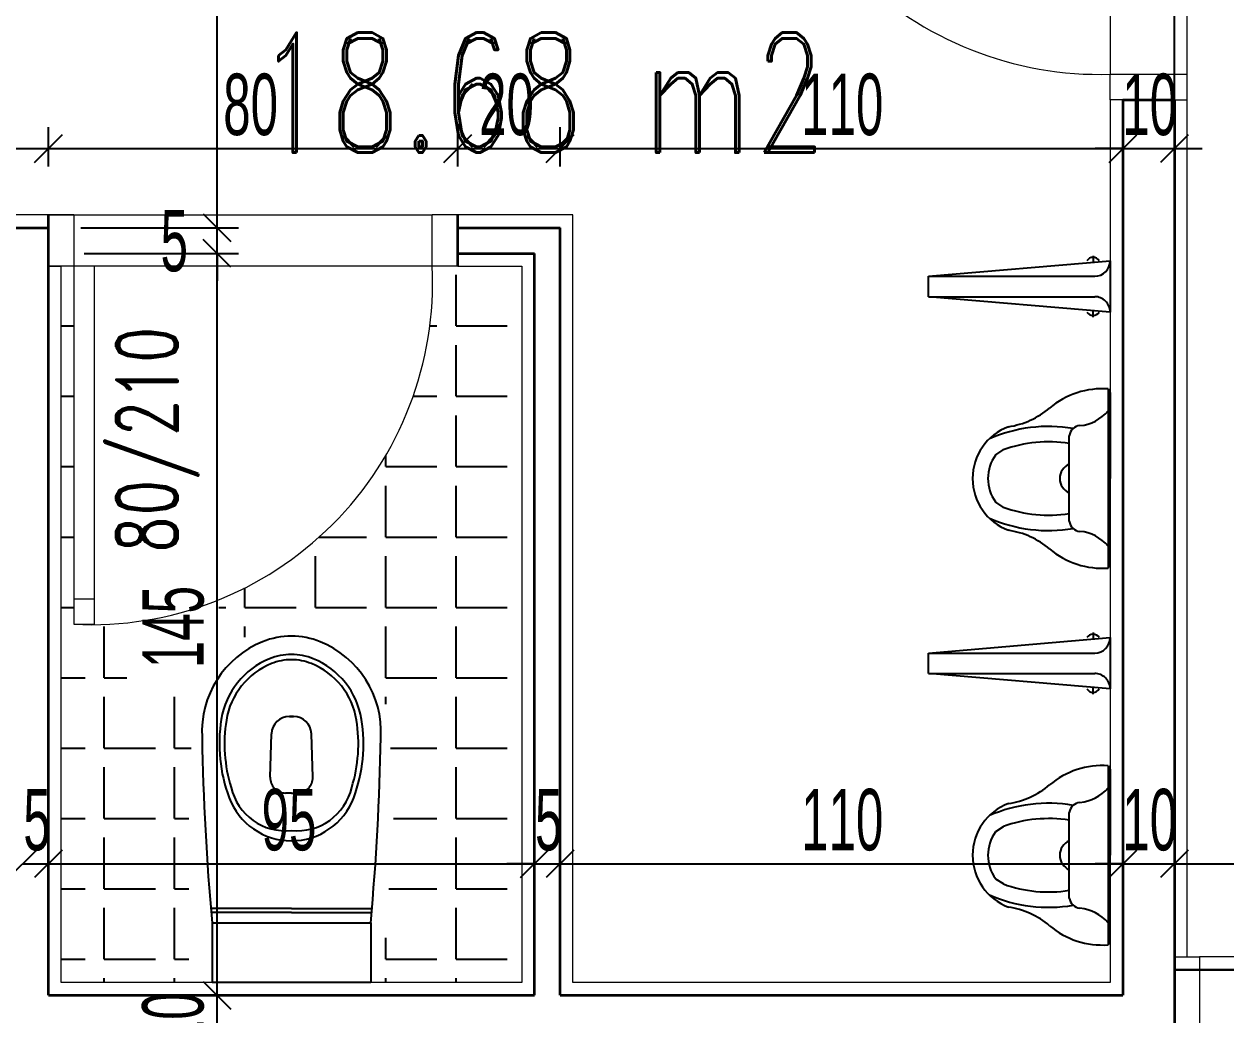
# Model space of a CAD drawing. Header units: inches. Extents: x -7543 to -822, y 102837 to 190349.
# Drawn here: x -836.71905 to -836.69556, y 102836.94811 to 102836.96748 of the extents above; entities that cross this region are included whole.
import ezdxf

# ---------------------------------------------------------------- set-up
doc = ezdxf.new("R2010")
doc.units = ezdxf.units.IN
doc.header["$MEASUREMENT"] = 0
doc.linetypes.add('DASHDOTX2', pattern=[2, 1, -0.5, 0, -0.5])
doc.layers.get('Defpoints').update_dxf_attribs({"lineweight": 25})
for name, color, linetype, lineweight in [('AKS', 1, 'Continuous', 25), ('ICOL', 55, 'Continuous', 25), ('SIVA', 150, 'Continuous', 15), ('TARAMA', 8, 'Continuous', 25), ('YAZI', 7, 'Continuous', 25)]:
    doc.layers.add(name, color=color, linetype=linetype, lineweight=lineweight)
for name, color, linetype, lineweight, true_color in [('DUVAR', 7, 'Continuous', 35, 0xfc4642), ('KAPI', 7, 'Continuous', 18, 0xffb360), ('TEFRİŞ', 7, 'Continuous', 25, 0x78462c)]:
    doc.layers.add(name, color=color, linetype=linetype, lineweight=lineweight, true_color=true_color)
doc.styles.add('OLCU', font='tromand.shx', dxfattribs={"width": 0.6, "height": 12})
doc.styles.add('st1', font='romandtw.shx', dxfattribs={"width": 0.7, "height": 40})

msp = doc.modelspace()

# ---------------------------------------------------------------- linework, layer by layer
at = {"layer": 'AKS', "linetype": 'DASHDOTX2', "ltscale": 10}
msp.add_line((-836.6965660501544, 102836.7964196347), (-836.6965660501544, 102837.0303757568), dxfattribs=at)
at = {"layer": 'Defpoints', "color": 3}
for p, q in [((-836.6975718610786, 102836.9484930621), (-836.6975718610786, 102836.9659935745)), ((-836.6975718610786, 102836.9659935745), (-836.6965660501544, 102836.9659935745)), ((-836.6965660501544, 102836.9659935745), (-836.6965660501544, 102836.9489930621)), ((-836.7205718610786, 102836.9634930621), (-836.7185718610785, 102836.9634930621)), ((-836.7185718610785, 102836.9634930621), (-836.7185718610785, 102836.9484930621)), ((-836.7105718610785, 102836.9629930621), (-836.7105718610785, 102836.9634930621)), ((-836.7105718610785, 102836.9634930621), (-836.7085718610786, 102836.9634930621)), ((-836.7085718610786, 102836.9634930621), (-836.7085718610786, 102836.9484930621)), ((-836.7090718610785, 102836.9629930621), (-836.7105718610785, 102836.9629930621)), ((-836.7090718610785, 102836.9484930621), (-836.7090718610785, 102836.9629930621)), ((-836.6965660501544, 102836.9489930621), (-836.6885718610786, 102836.9489930621)), ((-836.7185718610785, 102836.9484930621), (-836.7090718610785, 102836.9484930621)), ((-836.7085718610786, 102836.9484930621), (-836.6975718610786, 102836.9484930621))]:
    msp.add_line(p, q, dxfattribs=at)
at = {"layer": 'Defpoints'}
msp.add_line((-836.6885718610786, 102836.9489930621), (-836.6965660501544, 102836.9489930621), dxfattribs=at)
at = {"layer": 'DUVAR'}
for p, q in [((-836.6975718610786, 102836.9659935745), (-836.6975718610786, 102836.9484930621)), ((-836.6975718610786, 102836.9659935745), (-836.6965660501544, 102836.9659935745)), ((-836.6965660501544, 102836.9659935745), (-836.6965660501544, 102836.9324930621)), ((-836.7185718610785, 102836.9484930621), (-836.7185718610785, 102836.9637430621)), ((-836.7105718610785, 102836.9627430621), (-836.7105718610785, 102836.9637430621)), ((-836.7205718610786, 102836.9634930621), (-836.7185718610785, 102836.9634930621)), ((-836.7105718610785, 102836.9634930621), (-836.7085718610786, 102836.9634930621)), ((-836.7085718610786, 102836.9484930621), (-836.7085718610786, 102836.9634930621)), ((-836.7105718610785, 102836.9629930621), (-836.7090718610785, 102836.9629930621)), ((-836.7090718610785, 102836.9484930621), (-836.7090718610785, 102836.9629930621)), ((-836.7185718610785, 102836.9484930621), (-836.7090718610785, 102836.9484930621)), ((-836.7085718610786, 102836.9484930621), (-836.6975718610786, 102836.9484930621))]:
    msp.add_line(p, q, dxfattribs=at)
at = {"layer": 'ICOL'}
for p, q in [((-836.71527480283, 102836.9634930621), (-836.71527480283, 102836.9729930621)), ((-836.7185718610785, 102836.9646930621), (-836.7185718610785, 102836.9654613039)), ((-836.7185718610785, 102836.9646930621), (-836.7185718610785, 102836.9654613039)), ((-836.7105718610785, 102836.9646930621), (-836.7105718610785, 102836.9654613039)), ((-836.7105718610785, 102836.9646930621), (-836.7105718610785, 102836.9654613039)), ((-836.7085718610786, 102836.9646930621), (-836.7085718610786, 102836.9654613039)), ((-836.7085718610786, 102836.9646930621), (-836.7085718610786, 102836.9654613039)), ((-836.6975718610786, 102836.9651988684), (-836.6975718610786, 102836.9654613039)), ((-836.6975718610786, 102836.9651988684), (-836.6975718610786, 102836.9654613039)), ((-836.6965660501544, 102836.9652251031), (-836.6965660501544, 102836.9654613039)), ((-836.7188418610785, 102836.9647713039), (-836.7183018610785, 102836.9653113039)), ((-836.7183018610785, 102836.9653113039), (-836.7188418610785, 102836.9647713039)), ((-836.7108418610785, 102836.9647713039), (-836.7103018610785, 102836.9653113039)), ((-836.7103018610785, 102836.9653113039), (-836.7108418610785, 102836.9647713039)), ((-836.7088418610786, 102836.9647713039), (-836.7083018610786, 102836.9653113039)), ((-836.7083018610786, 102836.9653113039), (-836.7088418610786, 102836.9647713039)), ((-836.6978418610786, 102836.9647713039), (-836.6973018610786, 102836.9653113039)), ((-836.6978418610786, 102836.9647713039), (-836.6973018610786, 102836.9653113039)), ((-836.6962960501544, 102836.9653113039), (-836.6968360501544, 102836.9647713039)), ((-836.7205718610786, 102836.9650413039), (-836.7185718610785, 102836.9650413039)), ((-836.7185718610785, 102836.9650413039), (-836.7105718610785, 102836.9650413039)), ((-836.7105718610785, 102836.9650413039), (-836.7085718610786, 102836.9650413039)), ((-836.7085718610786, 102836.9650413039), (-836.6975718610786, 102836.9650413039)), ((-836.6975718610786, 102836.9650413039), (-836.6981118610786, 102836.9650413039)), ((-836.6975718610786, 102836.9650413039), (-836.6965660501544, 102836.9650413039)), ((-836.6965660501544, 102836.9650413039), (-836.6960260501544, 102836.9650413039)), ((-836.71527480283, 102836.9634930621), (-836.71527480283, 102836.9640330621)), ((-836.71554480283, 102836.9637630621), (-836.71500480283, 102836.9632230621)), ((-836.71554480283, 102836.9637630621), (-836.71500480283, 102836.9632230621)), ((-836.7179394696399, 102836.9634930621), (-836.7148548028299, 102836.9634930621)), ((-836.7179394696399, 102836.9634930621), (-836.7148548028299, 102836.9634930621)), ((-836.71527480283, 102836.9629930621), (-836.71527480283, 102836.9634930621)), ((-836.71500480283, 102836.9627230621), (-836.71554480283, 102836.9632630621)), ((-836.71500480283, 102836.9627230621), (-836.71554480283, 102836.9632630621)), ((-836.7178718610786, 102836.9629930621), (-836.7148548028299, 102836.9629930621)), ((-836.7178718610786, 102836.9629930621), (-836.7148548028299, 102836.9629930621)), ((-836.71527480283, 102836.9484930621), (-836.71527480283, 102836.9629930621)), ((-836.71527480283, 102836.9629930621), (-836.71527480283, 102836.9624530621)), ((-836.7185718610785, 102836.9516629053), (-836.7185718610785, 102836.9514817736)), ((-836.7185718610785, 102836.9516629053), (-836.7185718610785, 102836.9514817736)), ((-836.7193418610786, 102836.9507917736), (-836.7188018610785, 102836.9513317736)), ((-836.7193418610786, 102836.9507917736), (-836.7188018610785, 102836.9513317736)), ((-836.7183018610785, 102836.9513317736), (-836.7188418610785, 102836.9507917736)), ((-836.7183018610785, 102836.9513317736), (-836.7188418610785, 102836.9507917736)), ((-836.7093418610785, 102836.9507917736), (-836.7088018610785, 102836.9513317736)), ((-836.7093418610785, 102836.9507917736), (-836.7088018610785, 102836.9513317736)), ((-836.7090718610785, 102836.951146218), (-836.7090718610785, 102836.9514817736)), ((-836.7090718610785, 102836.951146218), (-836.7090718610785, 102836.9514817736)), ((-836.7083018610786, 102836.9513317736), (-836.7088418610786, 102836.9507917736)), ((-836.7083018610786, 102836.9513317736), (-836.7088418610786, 102836.9507917736)), ((-836.7085718610786, 102836.9511965803), (-836.7085718610786, 102836.9514817736)), ((-836.7085718610786, 102836.9511965803), (-836.7085718610786, 102836.9514817736)), ((-836.6978418610786, 102836.9507917736), (-836.6973018610786, 102836.9513317736)), ((-836.6978418610786, 102836.9507917736), (-836.6973018610786, 102836.9513317736)), ((-836.6975718610786, 102836.9513744286), (-836.6975718610786, 102836.9514817736)), ((-836.6975718610786, 102836.9513744286), (-836.6975718610786, 102836.9514817736)), ((-836.6962960501544, 102836.9513317736), (-836.6968360501544, 102836.9507917736)), ((-836.6962960501544, 102836.9513317736), (-836.6968360501544, 102836.9507917736)), ((-836.6965660501544, 102836.9513427151), (-836.6965660501544, 102836.9514817736)), ((-836.6965660501544, 102836.9513427151), (-836.6965660501544, 102836.9514817736)), ((-836.7190718610786, 102836.9510617736), (-836.7185718610785, 102836.9510617736)), ((-836.7185718610785, 102836.9510617736), (-836.7180318610785, 102836.9510617736)), ((-836.7185718610785, 102836.9510617736), (-836.7090718610785, 102836.9510617736)), ((-836.7090718610785, 102836.9510617736), (-836.7096118610785, 102836.9510617736)), ((-836.7090718610785, 102836.9510617736), (-836.7085718610786, 102836.9510617736)), ((-836.7085718610786, 102836.9510617736), (-836.7080318610786, 102836.9510617736)), ((-836.7085718610786, 102836.9510617736), (-836.6975718610786, 102836.9510617736)), ((-836.6975718610786, 102836.9510617736), (-836.6981118610786, 102836.9510617736)), ((-836.6975718610786, 102836.9510617736), (-836.6965660501544, 102836.9510617736)), ((-836.6965660501544, 102836.9510617736), (-836.6960260501544, 102836.9510617736)), ((-836.6965660501544, 102836.9510617736), (-836.6885718610786, 102836.9510617736)), ((-836.71527480283, 102836.9484930621), (-836.71527480283, 102836.9490330621)), ((-836.71554480283, 102836.9487630621), (-836.71500480283, 102836.9482230621)), ((-836.71554480283, 102836.9487630621), (-836.71500480283, 102836.9482230621)), ((-836.715649424721, 102836.9484930621), (-836.7148548028299, 102836.9484930621)), ((-836.715649424721, 102836.9484930621), (-836.7148548028299, 102836.9484930621)), ((-836.71527480283, 102836.9474930621), (-836.71527480283, 102836.9484930621))]:
    msp.add_line(p, q, dxfattribs=at)
at = {"layer": 'KAPI'}
for p, q in [((-836.6963160501545, 102836.9664935745), (-836.6963160501545, 102836.9734935745)), ((-836.6978218610786, 102836.9730935745), (-836.6978218610786, 102836.9664935745)), ((-836.6978218610786, 102836.9659935745), (-836.6978218610786, 102836.9664935745)), ((-836.6978218610786, 102836.9664935745), (-836.6963160501545, 102836.9664935745)), ((-836.6963160501545, 102836.9659935745), (-836.6963160501545, 102836.9664935745)), ((-836.7185718610785, 102836.9637430621), (-836.7180718610786, 102836.9637430621)), ((-836.7180718610786, 102836.9637430621), (-836.7185718610785, 102836.9637430621)), ((-836.7180718610786, 102836.9637430621), (-836.7110718610786, 102836.9637430621)), ((-836.7180718610786, 102836.9637430621), (-836.7180718610786, 102836.9627430621)), ((-836.7105718610785, 102836.9637430621), (-836.7110718610786, 102836.9637430621)), ((-836.7110718610786, 102836.9627430621), (-836.7110718610786, 102836.9637430621)), ((-836.7176718610785, 102836.9627430621), (-836.7185718610785, 102836.9627430621)), ((-836.7180718610786, 102836.9627430621), (-836.7180718610786, 102836.9557430621)), ((-836.7110718610786, 102836.9627430621), (-836.7176718610785, 102836.9627430621)), ((-836.7176718610785, 102836.9557430621), (-836.7176718610785, 102836.9627430621)), ((-836.7105718610785, 102836.9627430621), (-836.7110718610786, 102836.9627430621)), ((-836.7180718610786, 102836.9562430621), (-836.7176718610785, 102836.9562430621)), ((-836.7180718610786, 102836.9557430621), (-836.7176718610785, 102836.9557430621)), ((-836.6965718610786, 102836.9492430621), (-836.6960718610786, 102836.9492430621)), ((-836.6960718610786, 102836.9492430621), (-836.6960718610786, 102836.9477372512)), ((-836.6890718610787, 102836.9492430621), (-836.6960718610786, 102836.9492430621))]:
    msp.add_line(p, q, dxfattribs=at)
for centre, radius, start, end in [((-836.6980218610786, 102836.9732935745), 0.006802940540679434, 178.3153156342386, 271.6846843212896), ((-836.717746146925, 102836.962417348), 0.00668222876519643, 267.2061052137522, 2.793894899895675)]:
    msp.add_arc(centre, radius, start, end, dxfattribs=at)
at = {"layer": 'SIVA'}
for p, q in [((-836.6978218610786, 102836.9659935745), (-836.6978218610786, 102836.9487430621)), ((-836.6975718610786, 102836.9659935745), (-836.6978218610786, 102836.9659935745)), ((-836.6965660501544, 102836.9659935745), (-836.6963160501545, 102836.9659935745)), ((-836.6963160501545, 102836.9492430621), (-836.6963160501545, 102836.9659935745)), ((-836.7185718610785, 102836.9637430621), (-836.7205718610786, 102836.9637430621)), ((-836.7083218610786, 102836.9637430621), (-836.7105718610785, 102836.9637430621)), ((-836.7083218610786, 102836.9487430621), (-836.7083218610786, 102836.9637430621)), ((-836.7185718610785, 102836.9627430621), (-836.7183218610786, 102836.9627430621)), ((-836.7183218610786, 102836.9487430621), (-836.7183218610786, 102836.9627430621)), ((-836.7105718610785, 102836.9627430621), (-836.7093218610786, 102836.9627430621)), ((-836.7093218610786, 102836.9627430621), (-836.7093218610786, 102836.9487430621)), ((-836.7093218610786, 102836.9487430621), (-836.7183218610786, 102836.9487430621)), ((-836.6978218610786, 102836.9487430621), (-836.7083218610786, 102836.9487430621))]:
    msp.add_line(p, q, dxfattribs=at)
at = {"layer": 'TARAMA'}
for p, q in [((-836.7106042291789, 102836.9615744728), (-836.7106042291789, 102836.9625744728)), ((-836.7183218610786, 102836.9615744728), (-836.7180718610786, 102836.9615744728)), ((-836.7111172901024, 102836.9615744728), (-836.710979229179, 102836.9615744728)), ((-836.7106042291789, 102836.9615744728), (-836.7096042291789, 102836.9615744728)), ((-836.7106042291789, 102836.9601994728), (-836.7106042291789, 102836.9611994728)), ((-836.7183218610786, 102836.9601994728), (-836.7180718610786, 102836.9601994728)), ((-836.7114427184015, 102836.9601994728), (-836.710979229179, 102836.9601994728)), ((-836.7106042291789, 102836.9601994728), (-836.7096042291789, 102836.9601994728)), ((-836.7106042291789, 102836.9588244728), (-836.7106042291789, 102836.9598244728)), ((-836.711979229179, 102836.9588244728), (-836.711979229179, 102836.9590417234)), ((-836.7183218610786, 102836.9588244728), (-836.7180718610786, 102836.9588244728)), ((-836.711979229179, 102836.9588244728), (-836.710979229179, 102836.9588244728)), ((-836.7106042291789, 102836.9588244728), (-836.7096042291789, 102836.9588244728)), ((-836.711979229179, 102836.9574494728), (-836.711979229179, 102836.9584494728)), ((-836.7106042291789, 102836.9574494728), (-836.7106042291789, 102836.9584494728)), ((-836.7183218610786, 102836.9574494728), (-836.7180718610786, 102836.9574494728)), ((-836.7132770980436, 102836.9574494728), (-836.7123542291789, 102836.9574494728)), ((-836.711979229179, 102836.9574494728), (-836.710979229179, 102836.9574494728)), ((-836.7106042291789, 102836.9574494728), (-836.7096042291789, 102836.9574494728)), ((-836.7133542291789, 102836.9560744728), (-836.7133542291789, 102836.9570744728)), ((-836.711979229179, 102836.9560744728), (-836.711979229179, 102836.9570744728)), ((-836.7106042291789, 102836.9560744728), (-836.7106042291789, 102836.9570744728)), ((-836.7147292291789, 102836.9560744728), (-836.7147292291789, 102836.9564549333)), ((-836.7183218610786, 102836.9560744728), (-836.7180718610786, 102836.9560744728)), ((-836.71523880283, 102836.9560744728), (-836.7151042291789, 102836.9560744728)), ((-836.7147292291789, 102836.9560744728), (-836.713729229179, 102836.9560744728)), ((-836.7133542291789, 102836.9560744728), (-836.7123542291789, 102836.9560744728)), ((-836.711979229179, 102836.9560744728), (-836.710979229179, 102836.9560744728)), ((-836.7106042291789, 102836.9560744728), (-836.7096042291789, 102836.9560744728)), ((-836.7174792291789, 102836.9546994728), (-836.7174792291789, 102836.9556994728)), ((-836.7147292291789, 102836.9554898827), (-836.7147292291789, 102836.9556994728)), ((-836.711979229179, 102836.9546994728), (-836.711979229179, 102836.9556994728)), ((-836.7106042291789, 102836.9546994728), (-836.7106042291789, 102836.9556994728)), ((-836.7183218610786, 102836.9546994728), (-836.7178542291789, 102836.9546994728)), ((-836.7174792291789, 102836.9546994728), (-836.71703880283, 102836.9546994728)), ((-836.711979229179, 102836.9546994728), (-836.710979229179, 102836.9546994728)), ((-836.7106042291789, 102836.9546994728), (-836.7096042291789, 102836.9546994728)), ((-836.7174792291789, 102836.9533244728), (-836.7174792291789, 102836.9543244728)), ((-836.7161042291789, 102836.9533244728), (-836.7161042291789, 102836.9543244728)), ((-836.711979229179, 102836.9541794382), (-836.711979229179, 102836.9543244728)), ((-836.7106042291789, 102836.9533244728), (-836.7106042291789, 102836.9543244728)), ((-836.7183218610786, 102836.9533244728), (-836.7178542291789, 102836.9533244728)), ((-836.7174792291789, 102836.9533244728), (-836.716479229179, 102836.9533244728)), ((-836.7161042291789, 102836.9533244728), (-836.7157812066516, 102836.9533244728)), ((-836.7118841889428, 102836.9533244728), (-836.710979229179, 102836.9533244728)), ((-836.7106042291789, 102836.9533244728), (-836.7096042291789, 102836.9533244728)), ((-836.7174792291789, 102836.9519494728), (-836.7174792291789, 102836.9529494728)), ((-836.7161042291789, 102836.9519494728), (-836.7161042291789, 102836.9529494728)), ((-836.7106042291789, 102836.9519494728), (-836.7106042291789, 102836.9529494728)), ((-836.7183218610786, 102836.9519494728), (-836.7178542291789, 102836.9519494728)), ((-836.7174792291789, 102836.9519494728), (-836.716479229179, 102836.9519494728)), ((-836.7161042291789, 102836.9519494728), (-836.7158269215037, 102836.9519494728)), ((-836.7118256340646, 102836.9519494728), (-836.710979229179, 102836.9519494728)), ((-836.7106042291789, 102836.9519494728), (-836.7096042291789, 102836.9519494728)), ((-836.7174792291789, 102836.9505744728), (-836.7174792291789, 102836.9515744728)), ((-836.7161042291789, 102836.9505744728), (-836.7161042291789, 102836.9515744728)), ((-836.7106042291789, 102836.9505744728), (-836.7106042291789, 102836.9515744728)), ((-836.7183218610786, 102836.9505744728), (-836.7178542291789, 102836.9505744728)), ((-836.7174792291789, 102836.9505744728), (-836.716479229179, 102836.9505744728)), ((-836.7161042291789, 102836.9505744728), (-836.7158269215037, 102836.9505744728)), ((-836.7119161034395, 102836.9505744728), (-836.710979229179, 102836.9505744728)), ((-836.7106042291789, 102836.9505744728), (-836.7096042291789, 102836.9505744728)), ((-836.7174792291789, 102836.9491994728), (-836.7174792291789, 102836.9501994728)), ((-836.7161042291789, 102836.9491994728), (-836.7161042291789, 102836.9501994728)), ((-836.7106042291789, 102836.9491994728), (-836.7106042291789, 102836.9501994728)), ((-836.711979229179, 102836.9491994728), (-836.711979229179, 102836.9496150554)), ((-836.7183218610786, 102836.9491994728), (-836.7178542291789, 102836.9491994728)), ((-836.7174792291789, 102836.9491994728), (-836.716479229179, 102836.9491994728)), ((-836.7161042291789, 102836.9491994728), (-836.7158269215037, 102836.9491994728)), ((-836.711979229179, 102836.9491994728), (-836.710979229179, 102836.9491994728)), ((-836.7106042291789, 102836.9491994728), (-836.7096042291789, 102836.9491994728)), ((-836.7174792291789, 102836.9487430621), (-836.7174792291789, 102836.9488244728)), ((-836.7161042291789, 102836.9487430621), (-836.7161042291789, 102836.9488244728)), ((-836.711979229179, 102836.9487430621), (-836.711979229179, 102836.9488244728)), ((-836.7106042291789, 102836.9487430621), (-836.7106042291789, 102836.9488244728))]:
    msp.add_line(p, q, dxfattribs=at)
at = {"layer": 'TEFRİŞ'}
for p, q in [((-836.7013718610845, 102836.9625463194), (-836.6978218610842, 102836.9628463194)), ((-836.698154310673, 102836.9629445646), (-836.698154310673, 102836.962827784)), ((-836.6978218610842, 102836.9628463194), (-836.6978218610842, 102836.9618463194)), ((-836.7013718610845, 102836.9621463194), (-836.7013718610845, 102836.9625463194)), ((-836.7013718610845, 102836.9625463194), (-836.6981218610842, 102836.9625463194)), ((-836.7013718610845, 102836.9621463194), (-836.6981218610842, 102836.9621463194)), ((-836.6978218610842, 102836.9618463194), (-836.7013718610845, 102836.9621463194)), ((-836.698154310673, 102836.9617437145), (-836.698154310673, 102836.9618760659)), ((-836.6978590895947, 102836.9603429582), (-836.6978218610786, 102836.960268774)), ((-836.6978590895947, 102836.9603429582), (-836.6978590895947, 102836.9568429582)), ((-836.6978218610786, 102836.960268774), (-836.6978218610786, 102836.9585929582)), ((-836.6986205536812, 102836.9585929582), (-836.6986205536812, 102836.9594281168)), ((-836.7000522921028, 102836.9590585121), (-836.6999087141517, 102836.9591541417)), ((-836.6986205536812, 102836.9577577997), (-836.6986205536812, 102836.9585929582)), ((-836.6978218610786, 102836.9569171425), (-836.6978218610786, 102836.9585929582)), ((-836.6999087141517, 102836.9580317747), (-836.7000522921028, 102836.9581274043)), ((-836.6978590895947, 102836.9568429582), (-836.6978218610786, 102836.9569171425)), ((-836.6981542968331, 102836.9555806173), (-836.6981542968331, 102836.9554638367)), ((-836.7013718472446, 102836.9551823721), (-836.6978218472443, 102836.9554823721)), ((-836.6978218472443, 102836.9554823721), (-836.6978218472443, 102836.9544823721)), ((-836.7013718472446, 102836.9547823721), (-836.7013718472446, 102836.9551823721)), ((-836.7013718472446, 102836.9551823721), (-836.6981218472444, 102836.9551823721)), ((-836.7013718472446, 102836.9547823721), (-836.6981218472445, 102836.9547823721)), ((-836.6978218472443, 102836.9544823721), (-836.7013718472446, 102836.9547823721)), ((-836.6981542968331, 102836.9543797672), (-836.6981542968331, 102836.9545121186)), ((-836.713862535317, 102836.9539431044), (-836.7138218610789, 102836.9539431044)), ((-836.7138218610789, 102836.9539431044), (-836.713862535317, 102836.9539431044)), ((-836.7138218610789, 102836.9539431044), (-836.7137811868411, 102836.9539431044)), ((-836.7137811868411, 102836.9539431044), (-836.7138218610789, 102836.9539431044)), ((-836.7142376630088, 102836.9527551515), (-836.7142123799972, 102836.9536035303)), ((-836.7134060591491, 102836.9527551515), (-836.7134313421608, 102836.9536035303)), ((-836.6978590757549, 102836.952979011), (-836.6978218472387, 102836.9529048267)), ((-836.6978590757549, 102836.952979011), (-836.6978590757549, 102836.949479011)), ((-836.6978218472387, 102836.9529048267), (-836.6978218472387, 102836.951229011)), ((-836.7138218610789, 102836.952446215), (-836.71393779614, 102836.952446215)), ((-836.7138218610789, 102836.952446215), (-836.7137059260177, 102836.952446215)), ((-836.6986205398414, 102836.951229011), (-836.6986205398414, 102836.9520641695)), ((-836.7000522782629, 102836.9516945649), (-836.6999087003119, 102836.9517901944)), ((-836.6986205398414, 102836.9503938524), (-836.6986205398414, 102836.951229011)), ((-836.6978218472387, 102836.9495531952), (-836.6978218472387, 102836.951229011)), ((-836.6999087003118, 102836.9506678275), (-836.7000522782629, 102836.950763457)), ((-836.7138218610787, 102836.9501917093), (-836.7153718610787, 102836.9501917093)), ((-836.7138218610787, 102836.9501117093), (-836.7153718610787, 102836.9501117093)), ((-836.7138218610787, 102836.9501917093), (-836.7122718610788, 102836.9501917093)), ((-836.7138218610787, 102836.9501117093), (-836.7122718610786, 102836.9501117093)), ((-836.7153718610787, 102836.9499117093), (-836.7122718610786, 102836.9499117093)), ((-836.7153718610787, 102836.9499117093), (-836.7153718610786, 102836.9487430621)), ((-836.7122718610786, 102836.9499117093), (-836.7122718610785, 102836.9487430621)), ((-836.6978590757549, 102836.949479011), (-836.6978218472387, 102836.9495531952)), ((-836.7122718610785, 102836.9487430621), (-836.7153718610786, 102836.9487430621))]:
    msp.add_line(p, q, dxfattribs=at)
for centre, radius, start, end in [((-836.698154310673, 102836.9627762062), 0.0001389815265627398, 30.29675705385902, 149.7032429562645), ((-836.6981218610842, 102836.9628463194), 0.0003, 270.0000000097706, 0), ((-836.6981218610842, 102836.9618463194), 0.0003, 0, 90.00000000977067), ((-836.698154310673, 102836.9619164326), 0.0001389815264823272, 210.2967570530375, 329.7032429465353), ((-836.6979733249052, 102836.9587491357), 0.001597911117259178, 85.90040445589325, 130.2007265589536), ((-836.7000513804312, 102836.9612081191), 0.001621547542317371, 278.6293178082277, 310.2007265575107), ((-836.6984913218016, 102836.9604578068), 0.0008346071497215917, 275.4908609170481, 319.2461145108644), ((-836.6994281499549, 102836.9585929582), 0.001080939639861754, 110.5780222289111, 180), ((-836.6990267212286, 102836.9567332465), 0.002876556851257506, 80.34790171820387, 113.6805525778585), ((-836.6983890738757, 102836.9593941432), 0.0002339596255322582, 95.49086092102303, 171.6504784316503), ((-836.6990267212286, 102836.9567332465), 0.002576556851253878, 80.93007983823863, 110.0179524807766), ((-836.6994281499549, 102836.9585929582), 0.0007809396398581157, 144.2540884735902, 180), ((-836.7000314332156, 102836.9590271947), 3.762813997158304e-05, 123.6654581705034, 144.2540884910436), ((-836.6984950913492, 102836.9585929582), 0.0003098074705230181, 113.8891664534754, 246.1108335673515), ((-836.6994281499549, 102836.9585929582), 0.001080939639865796, 180, 249.4219777710889), ((-836.6994281499549, 102836.9585929582), 0.0007809396398511868, 180, 215.7459115270567), ((-836.7000314332156, 102836.9581587218), 3.762813997113873e-05, 215.7459115264097, 236.3345418556008), ((-836.6990267212286, 102836.96045267), 0.002576556851213655, 249.9820475192234, 279.0699201617614), ((-836.6990267212286, 102836.96045267), 0.002876556851333702, 246.3194474221415, 279.6520982817962), ((-836.6983890738755, 102836.9577917733), 0.0002339596255573702, 188.3495215683498, 264.5091390861938), ((-836.7000513804312, 102836.9559777974), 0.001621547542333942, 49.79927344248925, 81.37068219177226), ((-836.6984913218015, 102836.9567281096), 0.0008346071496593607, 40.75388548913558, 84.50913908295189), ((-836.6979733249052, 102836.9584367808), 0.00159791111723094, 229.7992734424893, 274.0995955441068), ((-836.713821861079, 102836.9540117093), 0.001499999999999843, 90.00000000325691, 112.0243128190836), ((-836.713821861079, 102836.9540117093), 0.0015, 67.97568718923613, 90.00000000325691), ((-836.6981542968331, 102836.9554122589), 0.0001389815265627398, 30.29675705385902, 149.7032429562645), ((-836.713671861079, 102836.9536408994), 0.001900000000000194, 112.0243128190836, 183.1128974846568), ((-836.713971861079, 102836.9536408994), 0.001900000000000161, 356.8871025153432, 67.97568718923613), ((-836.6981218472444, 102836.9554823721), 0.0003, 270.0000000097706, 0), ((-836.713671861079, 102836.9536408994), 0.001540000000000028, 112.0243128190836, 170.8719213117155), ((-836.713821861079, 102836.9540117093), 0.001140000000000016, 90.00000000325691, 112.0243128190836), ((-836.713821861079, 102836.9540117093), 0.0010399999999998, 90.00000000325691, 112.0243128190836), ((-836.713821861079, 102836.9540117093), 0.001139999999999418, 67.97568718923613, 90.00000000325691), ((-836.713821861079, 102836.9540117093), 0.001039999999999418, 67.97568718923613, 90.00000000325691), ((-836.713971861079, 102836.9536408994), 0.00154000000000013, 9.128078688305113, 67.97568718923613), ((-836.713671861079, 102836.9536408994), 0.001440000000000007, 112.0243128190836, 170.8719213117155), ((-836.713971861079, 102836.9536408994), 0.001440000000000118, 9.128078688305113, 67.97568718923613), ((-836.6981218472445, 102836.9544823721), 0.0003, 0, 90.00000000977067), ((-836.6981542968331, 102836.9545524854), 0.0001389815264823272, 210.2967570530375, 329.7032429465353), ((-836.712230350255, 102836.9534092821), 0.002999999999999994, 170.8719213117155, 200.57991166466), ((-836.712230350255, 102836.9534092821), 0.00290000000000019, 170.8719213117155, 197.1273121050987), ((-836.713862535317, 102836.9535931044), 0.0003500000000003681, 90.00000000325691, 178.2930014410922), ((-836.713781186841, 102836.9535931044), 0.0003500000000000001, 1.706998558907759, 90.00000000325691), ((-836.7154133719029, 102836.9534092821), 0.002900000000000113, 342.8726878949781, 9.128078688305113), ((-836.7154133719029, 102836.9534092821), 0.003000000000000135, 339.4200883354774, 9.128078688305113), ((-836.6655771651082, 102836.9544381045), 0.05000000000000052, 181.0318174598075, 185.1939775776234), ((-836.7620665570499, 102836.9544381045), 0.05000000000000037, 354.8060224223766, 358.9681825401926), ((-836.6979733110653, 102836.9513851884), 0.001597911117259178, 85.90040445589325, 130.2007265589536), ((-836.71393779614, 102836.952746215), 0.0003, 178.2930014410922, 270.0000000032569), ((-836.7137059260178, 102836.952746215), 0.0003000000000000589, 270.0000000032569, 1.706998558907759), ((-836.7139307768514, 102836.9528063039), 0.00109999999999996, 193.1932557503188, 275.6824145708149), ((-836.7137129453064, 102836.9528063039), 0.001100000000000198, 264.317585438843, 346.806744249711), ((-836.7000513665914, 102836.9538441718), 0.001621547542317371, 278.6293178082277, 310.2007265575107), ((-836.6984913079617, 102836.9530938595), 0.0008346071497215917, 275.4908609170481, 319.2461145108644), ((-836.7138218610789, 102836.9528117093), 0.0013, 200.57991166466, 270.0000000032569), ((-836.7138218610789, 102836.9528117093), 0.001300000000000352, 270.0000000032569, 339.4200883354774), ((-836.699428136115, 102836.951229011), 0.001080939639861754, 110.5780222289111, 180), ((-836.6990267073887, 102836.9493692992), 0.002876556851257506, 80.34790171820387, 113.6805525778585), ((-836.6983890600358, 102836.9520301959), 0.0002339596255322582, 95.49086092102303, 171.6504784316503), ((-836.6990267073887, 102836.9493692992), 0.002576556851253878, 80.93007983823863, 110.0179524807766), ((-836.699428136115, 102836.951229011), 0.0007809396398581157, 144.2540884735902, 180), ((-836.7000314193757, 102836.9516632474), 3.762813997158304e-05, 123.6654581705034, 144.2540884910436), ((-836.6984950775093, 102836.951229011), 0.0003098074705230181, 113.8891664534754, 246.1108335673515), ((-836.699428136115, 102836.951229011), 0.001080939639865796, 180, 249.4219777710889), ((-836.699428136115, 102836.951229011), 0.0007809396398511868, 180, 215.7459115270567), ((-836.7000314193757, 102836.9507947745), 3.762813997113873e-05, 215.7459115264097, 236.3345418556008), ((-836.6990267073887, 102836.9530887227), 0.002576556851213655, 249.9820475192234, 279.0699201617614), ((-836.6990267073887, 102836.9530887227), 0.002876556851333702, 246.3194474221415, 279.6520982817962), ((-836.6983890600358, 102836.950427826), 0.0002339596255573702, 188.3495215683498, 264.5091390861938), ((-836.7000513665913, 102836.9486138501), 0.001621547542333942, 49.79927344248925, 81.37068219177226), ((-836.6984913079616, 102836.9493641624), 0.0008346071496593607, 40.75388548913558, 84.50913908295189), ((-836.6979733110653, 102836.9510728335), 0.00159791111723094, 229.7992734424893, 274.0995955441068)]:
    msp.add_arc(centre, radius, start, end, dxfattribs=at)

# ---------------------------------------------------------------- texts
at = {"layer": 'ICOL', "style": 'OLCU', "width": 0.6}
for s, p in [('80', (-836.7151547182214, 102836.9653053039)), ('20', (-836.7101547182215, 102836.9653053039)), ('110', (-836.7038604325072, 102836.9653053039)), ('10', (-836.6975832413308, 102836.9653053039)), ('5', (-836.7163788028299, 102836.9626430621)), ('5', (-836.7190618610786, 102836.9513257736)), ('95', (-836.7144047182214, 102836.9513257736)), ('5', (-836.7090618610786, 102836.9513257736)), ('110', (-836.7038604325072, 102836.9513257736)), ('10', (-836.6975832413308, 102836.9513257736))]:
    msp.add_text(s, height=0.0012, dxfattribs=at).set_placement(p)
for s, p in [('145', (-836.71553880283, 102836.9548859193)), ('10', (-836.71553880283, 102836.9474787764))]:
    msp.add_text(s, height=0.0012, rotation=90, dxfattribs=at).set_placement(p)
at = {"layer": 'KAPI', "style": 'st1', "width": 0.7}
msp.add_text('80/210', height=0.0012, rotation=90, dxfattribs=at).set_placement((-836.7160455362643, 102836.9571374019))
at = {"layer": 'YAZI', "style": 'st1', "width": 0.7}
msp.add_text('18.68 m2', height=0.00234375, dxfattribs=at).set_placement((-836.7144950650784, 102836.9649635767))

doc.saveas('drawing.dxf')
